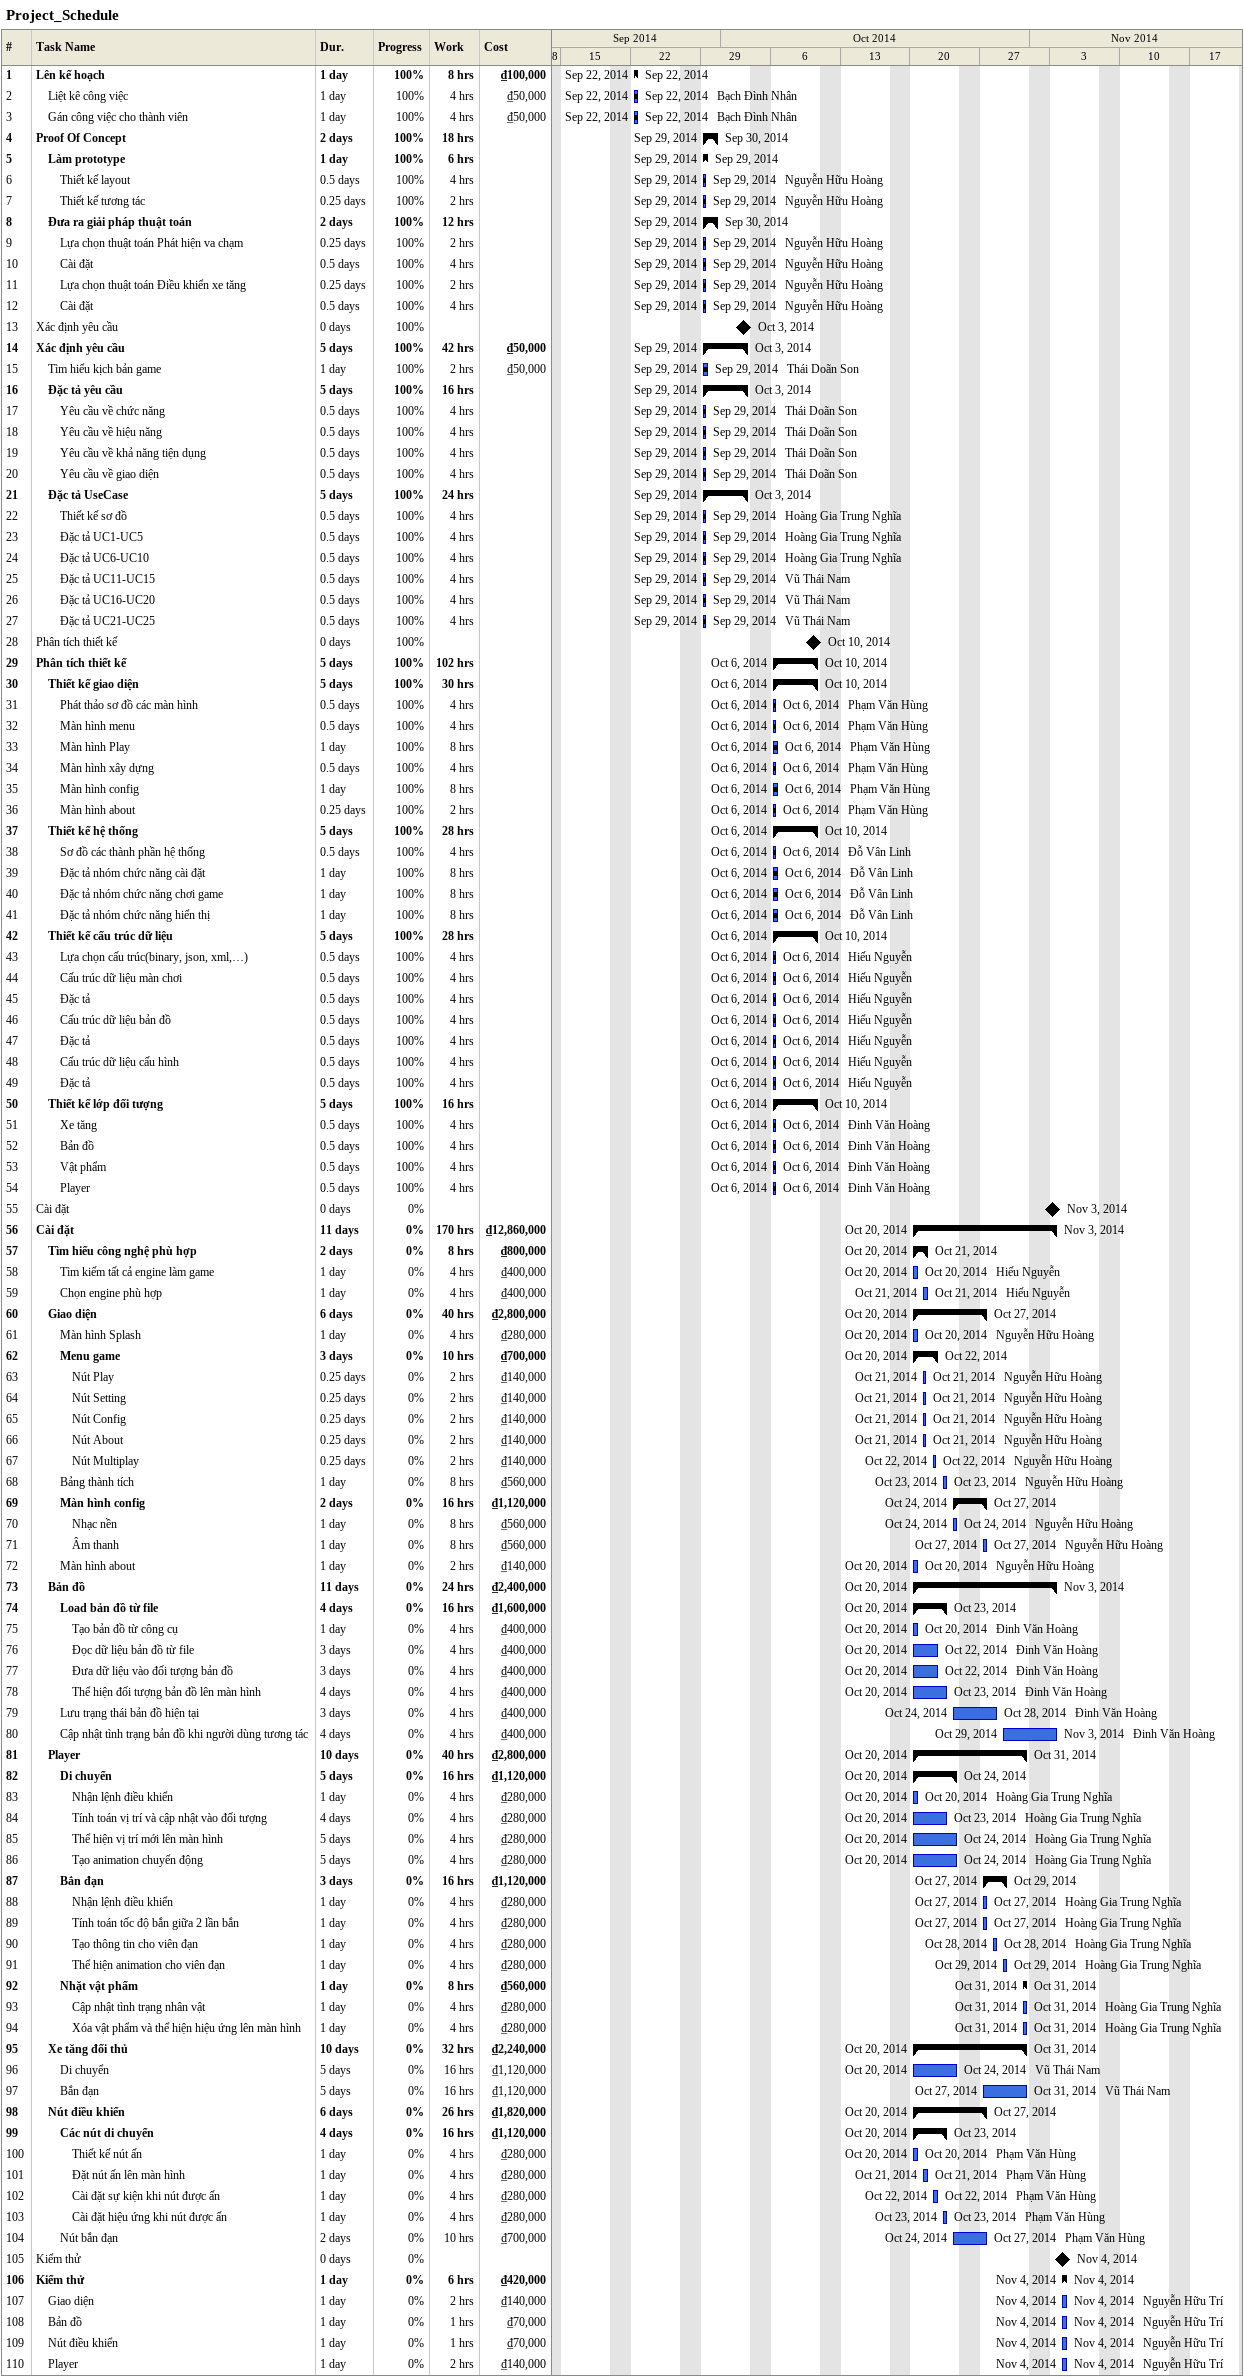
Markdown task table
Project_Schedule

| ID | Level | Task | Duration | Start | Finish | Resources | % complete | Work (h) | Cost (₫) |
|---|---|---|---|---|---|---|---|---|---|
| 1 | 1 | **Lên kế hoạch** | 1d | 2014-09-22 | 2014-09-22 |  | 100 | 8 | 100000 |
| 2 | 2 | Liệt kê công việc | 1d | 2014-09-22 | 2014-09-22 | Bạch Đình Nhân | 100 | 4 | 50000 |
| 3 | 2 | Gán công việc cho thành viên | 1d | 2014-09-22 | 2014-09-22 | Bạch Đình Nhân | 100 | 4 | 50000 |
| 4 | 1 | **Proof Of Concept** | 2d | 2014-09-29 | 2014-09-30 |  | 100 | 18 |  |
| 5 | 2 | **Làm prototype** | 1d | 2014-09-29 | 2014-09-29 |  | 100 | 6 |  |
| 6 | 3 | Thiết kế layout | 0.5d | 2014-09-29 | 2014-09-29 | Nguyễn Hữu Hoàng | 100 | 4 |  |
| 7 | 3 | Thiết kế tương tác | 0.25d | 2014-09-29 | 2014-09-29 | Nguyễn Hữu Hoàng | 100 | 2 |  |
| 8 | 2 | **Đưa ra giải pháp thuật toán** | 2d | 2014-09-29 | 2014-09-30 |  | 100 | 12 |  |
| 9 | 3 | Lựa chọn thuật toán Phát hiện va chạm | 0.25d | 2014-09-29 | 2014-09-29 | Nguyễn Hữu Hoàng | 100 | 2 |  |
| 10 | 3 | Cài đặt | 0.5d | 2014-09-29 | 2014-09-29 | Nguyễn Hữu Hoàng | 100 | 4 |  |
| 11 | 3 | Lựa chọn thuật toán Điều khiển xe tăng | 0.25d | 2014-09-29 | 2014-09-29 | Nguyễn Hữu Hoàng | 100 | 2 |  |
| 12 | 3 | Cài đặt | 0.5d | 2014-09-29 | 2014-09-29 | Nguyễn Hữu Hoàng | 100 | 4 |  |
| 13 | 1 | Xác định yêu cầu | 0d | 2014-10-03 | 2014-10-03 |  | 100 |  |  |
| 14 | 1 | **Xác định yêu cầu** | 5d | 2014-09-29 | 2014-10-03 |  | 100 | 42 | 50000 |
| 15 | 2 | Tìm hiểu kịch bản game | 1d | 2014-09-29 | 2014-09-29 | Thái Doãn Son | 100 | 2 | 50000 |
| 16 | 2 | **Đặc tả yêu cầu** | 5d | 2014-09-29 | 2014-10-03 |  | 100 | 16 |  |
| 17 | 3 | Yêu cầu về chức năng | 0.5d | 2014-09-29 | 2014-09-29 | Thái Doãn Son | 100 | 4 |  |
| 18 | 3 | Yêu cầu về hiệu năng | 0.5d | 2014-09-29 | 2014-09-29 | Thái Doãn Son | 100 | 4 |  |
| 19 | 3 | Yêu cầu về khả năng tiện dụng | 0.5d | 2014-09-29 | 2014-09-29 | Thái Doãn Son | 100 | 4 |  |
| 20 | 3 | Yêu cầu về giao diện | 0.5d | 2014-09-29 | 2014-09-29 | Thái Doãn Son | 100 | 4 |  |
| 21 | 2 | **Đặc tả UseCase** | 5d | 2014-09-29 | 2014-10-03 |  | 100 | 24 |  |
| 22 | 3 | Thiết kế sơ đồ | 0.5d | 2014-09-29 | 2014-09-29 | Hoàng Gia Trung Nghĩa | 100 | 4 |  |
| 23 | 3 | Đặc tả UC1-UC5 | 0.5d | 2014-09-29 | 2014-09-29 | Hoàng Gia Trung Nghĩa | 100 | 4 |  |
| 24 | 3 | Đặc tả UC6-UC10 | 0.5d | 2014-09-29 | 2014-09-29 | Hoàng Gia Trung Nghĩa | 100 | 4 |  |
| 25 | 3 | Đặc tả UC11-UC15 | 0.5d | 2014-09-29 | 2014-09-29 | Vũ Thái Nam | 100 | 4 |  |
| 26 | 3 | Đặc tả UC16-UC20 | 0.5d | 2014-09-29 | 2014-09-29 | Vũ Thái Nam | 100 | 4 |  |
| 27 | 3 | Đặc tả UC21-UC25 | 0.5d | 2014-09-29 | 2014-09-29 | Vũ Thái Nam | 100 | 4 |  |
| 28 | 1 | Phân tích thiết kế | 0d | 2014-10-10 | 2014-10-10 |  | 100 |  |  |
| 29 | 1 | **Phân tích thiết kế** | 5d | 2014-10-06 | 2014-10-10 |  | 100 | 102 |  |
| 30 | 2 | **Thiết kế giao diện** | 5d | 2014-10-06 | 2014-10-10 |  | 100 | 30 |  |
| 31 | 3 | Phát thảo sơ đồ các màn hình | 0.5d | 2014-10-06 | 2014-10-06 | Phạm Văn Hùng | 100 | 4 |  |
| 32 | 3 | Màn hình menu | 0.5d | 2014-10-06 | 2014-10-06 | Phạm Văn Hùng | 100 | 4 |  |
| 33 | 3 | Màn hình Play | 1d | 2014-10-06 | 2014-10-06 | Phạm Văn Hùng | 100 | 8 |  |
| 34 | 3 | Màn hình xây dựng | 0.5d | 2014-10-06 | 2014-10-06 | Phạm Văn Hùng | 100 | 4 |  |
| 35 | 3 | Màn hình config | 1d | 2014-10-06 | 2014-10-06 | Phạm Văn Hùng | 100 | 8 |  |
| 36 | 3 | Màn hình about | 0.25d | 2014-10-06 | 2014-10-06 | Phạm Văn Hùng | 100 | 2 |  |
| 37 | 2 | **Thiết kế hệ thống** | 5d | 2014-10-06 | 2014-10-10 |  | 100 | 28 |  |
| 38 | 3 | Sơ đồ các thành phần hệ thống | 0.5d | 2014-10-06 | 2014-10-06 | Đỗ Vân Linh | 100 | 4 |  |
| 39 | 3 | Đặc tả nhóm chức năng cài đặt | 1d | 2014-10-06 | 2014-10-06 | Đỗ Vân Linh | 100 | 8 |  |
| 40 | 3 | Đặc tả nhóm chức năng chơi game | 1d | 2014-10-06 | 2014-10-06 | Đỗ Vân Linh | 100 | 8 |  |
| 41 | 3 | Đặc tả nhóm chức năng hiển thị | 1d | 2014-10-06 | 2014-10-06 | Đỗ Vân Linh | 100 | 8 |  |
| 42 | 2 | **Thiết kế cấu trúc dữ liệu** | 5d | 2014-10-06 | 2014-10-10 |  | 100 | 28 |  |
| 43 | 3 | Lựa chọn cấu trúc(binary, json, xml,…) | 0.5d | 2014-10-06 | 2014-10-06 | Hiếu Nguyễn | 100 | 4 |  |
| 44 | 3 | Cấu trúc dữ liệu màn chơi | 0.5d | 2014-10-06 | 2014-10-06 | Hiếu Nguyễn | 100 | 4 |  |
| 45 | 3 | Đặc tả | 0.5d | 2014-10-06 | 2014-10-06 | Hiếu Nguyễn | 100 | 4 |  |
| 46 | 3 | Cấu trúc dữ liệu bản đồ | 0.5d | 2014-10-06 | 2014-10-06 | Hiếu Nguyễn | 100 | 4 |  |
| 47 | 3 | Đặc tả | 0.5d | 2014-10-06 | 2014-10-06 | Hiếu Nguyễn | 100 | 4 |  |
| 48 | 3 | Cấu trúc dữ liệu cấu hình | 0.5d | 2014-10-06 | 2014-10-06 | Hiếu Nguyễn | 100 | 4 |  |
| 49 | 3 | Đặc tả | 0.5d | 2014-10-06 | 2014-10-06 | Hiếu Nguyễn | 100 | 4 |  |
| 50 | 2 | **Thiết kế lớp đối tượng** | 5d | 2014-10-06 | 2014-10-10 |  | 100 | 16 |  |
| 51 | 3 | Xe tăng | 0.5d | 2014-10-06 | 2014-10-06 | Đinh Văn Hoàng | 100 | 4 |  |
| 52 | 3 | Bản đồ | 0.5d | 2014-10-06 | 2014-10-06 | Đinh Văn Hoàng | 100 | 4 |  |
| 53 | 3 | Vật phẩm | 0.5d | 2014-10-06 | 2014-10-06 | Đinh Văn Hoàng | 100 | 4 |  |
| 54 | 3 | Player | 0.5d | 2014-10-06 | 2014-10-06 | Đinh Văn Hoàng | 100 | 4 |  |
| 55 | 1 | Cài đặt | 0d | 2014-11-03 | 2014-11-03 |  | 0 |  |  |
| 56 | 1 | **Cài đặt** | 11d | 2014-10-20 | 2014-11-03 |  | 0 | 170 | 12860000 |
| 57 | 2 | **Tìm hiểu công nghệ phù hợp** | 2d | 2014-10-20 | 2014-10-21 |  | 0 | 8 | 800000 |
| 58 | 3 | Tìm kiếm tất cả engine làm game | 1d | 2014-10-20 | 2014-10-20 | Hiếu Nguyễn | 0 | 4 | 400000 |
| 59 | 3 | Chọn engine phù hợp | 1d | 2014-10-21 | 2014-10-21 | Hiếu Nguyễn | 0 | 4 | 400000 |
| 60 | 2 | **Giao diện** | 6d | 2014-10-20 | 2014-10-27 |  | 0 | 40 | 2800000 |
| 61 | 3 | Màn hình Splash | 1d | 2014-10-20 | 2014-10-20 | Nguyễn Hữu Hoàng | 0 | 4 | 280000 |
| 62 | 3 | **Menu game** | 3d | 2014-10-20 | 2014-10-22 |  | 0 | 10 | 700000 |
| 63 | 4 | Nút Play | 0.25d | 2014-10-21 | 2014-10-21 | Nguyễn Hữu Hoàng | 0 | 2 | 140000 |
| 64 | 4 | Nút Setting | 0.25d | 2014-10-21 | 2014-10-21 | Nguyễn Hữu Hoàng | 0 | 2 | 140000 |
| 65 | 4 | Nút Config | 0.25d | 2014-10-21 | 2014-10-21 | Nguyễn Hữu Hoàng | 0 | 2 | 140000 |
| 66 | 4 | Nút About | 0.25d | 2014-10-21 | 2014-10-21 | Nguyễn Hữu Hoàng | 0 | 2 | 140000 |
| 67 | 4 | Nút Multiplay | 0.25d | 2014-10-22 | 2014-10-22 | Nguyễn Hữu Hoàng | 0 | 2 | 140000 |
| 68 | 3 | Bảng thành tích | 1d | 2014-10-23 | 2014-10-23 | Nguyễn Hữu Hoàng | 0 | 8 | 560000 |
| 69 | 3 | **Màn hình config** | 2d | 2014-10-24 | 2014-10-27 |  | 0 | 16 | 1120000 |
| 70 | 4 | Nhạc nền | 1d | 2014-10-24 | 2014-10-24 | Nguyễn Hữu Hoàng | 0 | 8 | 560000 |
| 71 | 4 | Âm thanh | 1d | 2014-10-27 | 2014-10-27 | Nguyễn Hữu Hoàng | 0 | 8 | 560000 |
| 72 | 3 | Màn hình about | 1d | 2014-10-20 | 2014-10-20 | Nguyễn Hữu Hoàng | 0 | 2 | 140000 |
| 73 | 2 | **Bản đồ** | 11d | 2014-10-20 | 2014-11-03 |  | 0 | 24 | 2400000 |
| 74 | 3 | **Load bản đồ từ file** | 4d | 2014-10-20 | 2014-10-23 |  | 0 | 16 | 1600000 |
| 75 | 4 | Tạo bản đồ từ công cụ | 1d | 2014-10-20 | 2014-10-20 | Đinh Văn Hoàng | 0 | 4 | 400000 |
| 76 | 4 | Đọc dữ liệu bản đồ từ file | 3d | 2014-10-20 | 2014-10-22 | Đinh Văn Hoàng | 0 | 4 | 400000 |
| 77 | 4 | Đưa dữ liệu vào đối tượng bản đồ | 3d | 2014-10-20 | 2014-10-22 | Đinh Văn Hoàng | 0 | 4 | 400000 |
| 78 | 4 | Thể hiện đối tượng bản đồ lên màn hình | 4d | 2014-10-20 | 2014-10-23 | Đinh Văn Hoàng | 0 | 4 | 400000 |
| 79 | 3 | Lưu trạng thái bản đồ hiện tại | 3d | 2014-10-24 | 2014-10-28 | Đinh Văn Hoàng | 0 | 4 | 400000 |
| 80 | 3 | Cập nhật tình trạng bản đồ khi người dùng tương tác | 4d | 2014-10-29 | 2014-11-03 | Đinh Văn Hoàng | 0 | 4 | 400000 |
| 81 | 2 | **Player** | 10d | 2014-10-20 | 2014-10-31 |  | 0 | 40 | 2800000 |
| 82 | 3 | **Di chuyển** | 5d | 2014-10-20 | 2014-10-24 |  | 0 | 16 | 1120000 |
| 83 | 4 | Nhận lệnh điều khiển | 1d | 2014-10-20 | 2014-10-20 | Hoàng Gia Trung Nghĩa | 0 | 4 | 280000 |
| 84 | 4 | Tính toán vị trí và cập nhật vào đối tượng | 4d | 2014-10-20 | 2014-10-23 | Hoàng Gia Trung Nghĩa | 0 | 4 | 280000 |
| 85 | 4 | Thể hiện vị trí mới lên màn hình | 5d | 2014-10-20 | 2014-10-24 | Hoàng Gia Trung Nghĩa | 0 | 4 | 280000 |
| 86 | 4 | Tạo animation chuyển động | 5d | 2014-10-20 | 2014-10-24 | Hoàng Gia Trung Nghĩa | 0 | 4 | 280000 |
| 87 | 3 | **Bắn đạn** | 3d | 2014-10-27 | 2014-10-29 |  | 0 | 16 | 1120000 |
| 88 | 4 | Nhận lệnh điều khiển | 1d | 2014-10-27 | 2014-10-27 | Hoàng Gia Trung Nghĩa | 0 | 4 | 280000 |
| 89 | 4 | Tính toán tốc độ bắn giữa 2 lần bắn | 1d | 2014-10-27 | 2014-10-27 | Hoàng Gia Trung Nghĩa | 0 | 4 | 280000 |
| 90 | 4 | Tạo thông tin cho viên đạn | 1d | 2014-10-28 | 2014-10-28 | Hoàng Gia Trung Nghĩa | 0 | 4 | 280000 |
| 91 | 4 | Thể hiện animation cho viên đạn | 1d | 2014-10-29 | 2014-10-29 | Hoàng Gia Trung Nghĩa | 0 | 4 | 280000 |
| 92 | 3 | **Nhặt vật phẩm** | 1d | 2014-10-31 | 2014-10-31 |  | 0 | 8 | 560000 |
| 93 | 4 | Cập nhật tình trạng nhân vật | 1d | 2014-10-31 | 2014-10-31 | Hoàng Gia Trung Nghĩa | 0 | 4 | 280000 |
| 94 | 4 | Xóa vật phẩm và thể hiện hiệu ứng lên màn hình | 1d | 2014-10-31 | 2014-10-31 | Hoàng Gia Trung Nghĩa | 0 | 4 | 280000 |
| 95 | 2 | **Xe tăng đối thủ** | 10d | 2014-10-20 | 2014-10-31 |  | 0 | 32 | 2240000 |
| 96 | 3 | Di chuyển | 5d | 2014-10-20 | 2014-10-24 | Vũ Thái Nam | 0 | 16 | 1120000 |
| 97 | 3 | Bắn đạn | 5d | 2014-10-27 | 2014-10-31 | Vũ Thái Nam | 0 | 16 | 1120000 |
| 98 | 2 | **Nút điều khiển** | 6d | 2014-10-20 | 2014-10-27 |  | 0 | 26 | 1820000 |
| 99 | 3 | **Các nút di chuyển** | 4d | 2014-10-20 | 2014-10-23 |  | 0 | 16 | 1120000 |
| 100 | 4 | Thiết kế nút ấn | 1d | 2014-10-20 | 2014-10-20 | Phạm Văn Hùng | 0 | 4 | 280000 |
| 101 | 4 | Đặt nút ấn lên màn hình | 1d | 2014-10-21 | 2014-10-21 | Phạm Văn Hùng | 0 | 4 | 280000 |
| 102 | 4 | Cài đặt sự kiện khi nút được ấn | 1d | 2014-10-22 | 2014-10-22 | Phạm Văn Hùng | 0 | 4 | 280000 |
| 103 | 4 | Cài đặt hiệu ứng khi nút được ấn | 1d | 2014-10-23 | 2014-10-23 | Phạm Văn Hùng | 0 | 4 | 280000 |
| 104 | 3 | Nút bắn đạn | 2d | 2014-10-24 | 2014-10-27 | Phạm Văn Hùng | 0 | 10 | 700000 |
| 105 | 1 | Kiểm thử | 0d | 2014-11-04 | 2014-11-04 |  | 0 |  |  |
| 106 | 1 | **Kiểm thử** | 1d | 2014-11-04 | 2014-11-04 |  | 0 | 6 | 420000 |
| 107 | 2 | Giao diện | 1d | 2014-11-04 | 2014-11-04 | Nguyễn Hữu Trí | 0 | 2 | 140000 |
| 108 | 2 | Bản đồ | 1d | 2014-11-04 | 2014-11-04 | Nguyễn Hữu Trí | 0 | 1 | 70000 |
| 109 | 2 | Nút điều khiển | 1d | 2014-11-04 | 2014-11-04 | Nguyễn Hữu Trí | 0 | 1 | 70000 |
| 110 | 2 | Player | 1d | 2014-11-04 | 2014-11-04 | Nguyễn Hữu Trí | 0 | 2 | 140000 |
